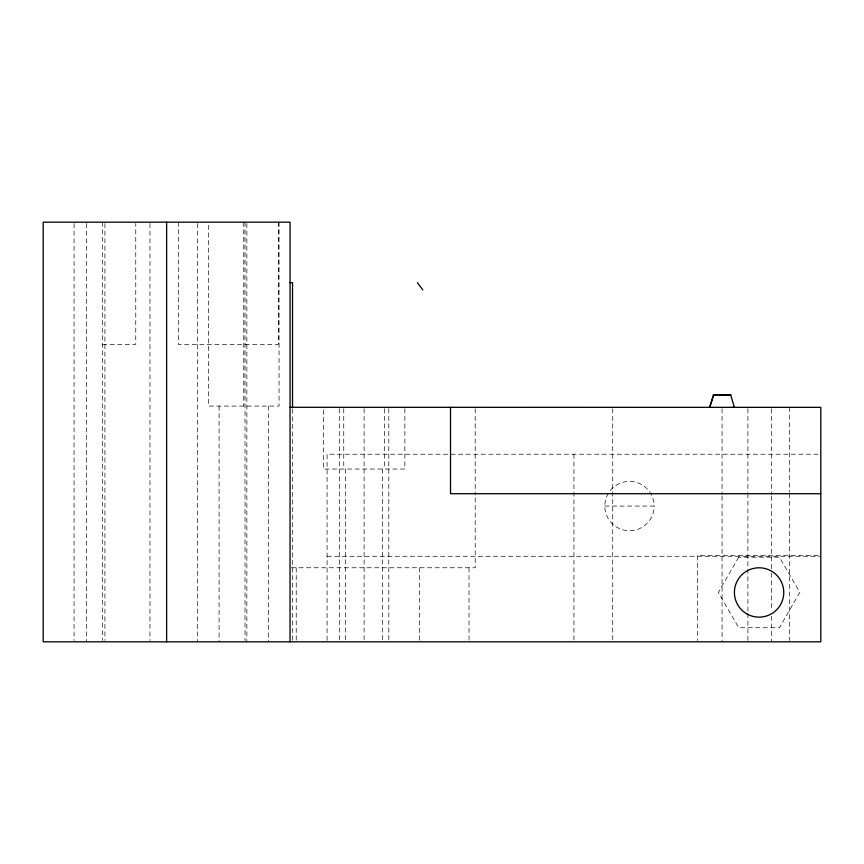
<?xml version="1.0" encoding="UTF-8"?>
<svg xmlns="http://www.w3.org/2000/svg" width="864" height="864" viewBox="0 0 864 864"><rect width="100%" height="100%" fill="white"/><g stroke="black" fill="none" stroke-linecap="round" stroke-linejoin="round"><path stroke-width="0.65" stroke-dasharray="4.32 3.24" d="M102.449 344.369L135.767 344.369L135.767 223.517M818.1 454.216L327.089 454.216L327.089 641.833M604.8 506.056L654.167 506.056A24.689 24.689 0 0 1 617.144 527.44A24.689 24.689 0 0 1 617.144 484.682A24.689 24.689 0 0 1 654.167 506.056M818.122 555.433L697.367 555.433L697.367 640.483M327.089 556.276L820.8 556.276M291.395 567.767L475.2 567.767L475.2 496.303M789.631 407.311L789.631 492.221M789.631 493.571L789.631 640.483M771.433 408.661L771.433 494.921M771.433 496.271L771.433 571.741M771.433 573.091L771.433 610.826M771.433 616.216L771.433 641.833M747.9 408.661L747.9 492.221M747.9 493.571L747.9 567.702M747.9 569.052L747.9 612.176M747.9 613.526L747.9 640.483M722.056 408.661L722.056 494.921M722.056 496.271L722.056 641.833M612.716 408.661L612.716 640.483M573.944 454.216L573.944 641.833M475.2 408.65L475.2 494.953M469.033 567.767L469.033 641.822M419.666 567.767L419.666 641.822M404.849 408.661L404.849 469.033L323.384 469.033L323.384 408.661M388.8 408.661L388.8 641.833M384.48 408.661L384.48 469.033M382.633 469.033L382.633 640.483M364.111 408.661L364.111 640.483M345.6 469.033L345.611 641.822M343.753 408.661L343.753 469.033M339.433 408.661L339.433 641.833M296.233 567.767L296.233 641.822M292.529 409.104L292.529 640.483M279.05 222.167L279.05 406.08L208.494 406.08L208.494 222.167M278.327 222.167L278.327 344.369L178.351 344.369L178.351 222.167M268.456 406.08L268.456 641.833M246.856 223.517L246.856 641.833M245.009 222.167L245.009 640.483M243.767 222.167L243.767 406.08M219.089 406.08L219.089 641.833M197.489 223.517L197.489 641.833M149.969 223.517L149.969 640.483M104.911 223.517L104.911 640.483M102.449 222.167L102.449 640.483M86.4 223.517L86.4 641.833M74.056 223.517L74.056 640.483M738.72 557.183L718.351 592.456L738.72 627.728L779.447 627.728L799.816 592.456L779.447 557.183L738.72 557.183"/><path stroke-width="1.3" d="M724.291 394.956L730.696 394.967L713.416 394.967L709.711 407.311L713.707 394.967L730.696 394.978L734.4 407.311L732.748 407.311M290.056 282.647L292.529 282.647L292.529 407.754M715.954 394.967L713.416 394.967L719.82 394.988M728.168 394.978L730.696 394.978M290.056 407.311L820.8 407.354L820.8 641.833L43.2 641.833L43.2 222.167L290.056 222.167L290.056 641.833M820.8 493.711L450.511 493.711L450.511 407.311M417.377 282.647L422.82 289.937M166.633 222.167L166.633 641.833M746.744 613.84A24.689 24.689 0 0 0 783.767 592.456A24.689 24.689 0 0 0 746.744 571.082A24.689 24.689 0 0 0 746.744 613.84"/></g></svg>
